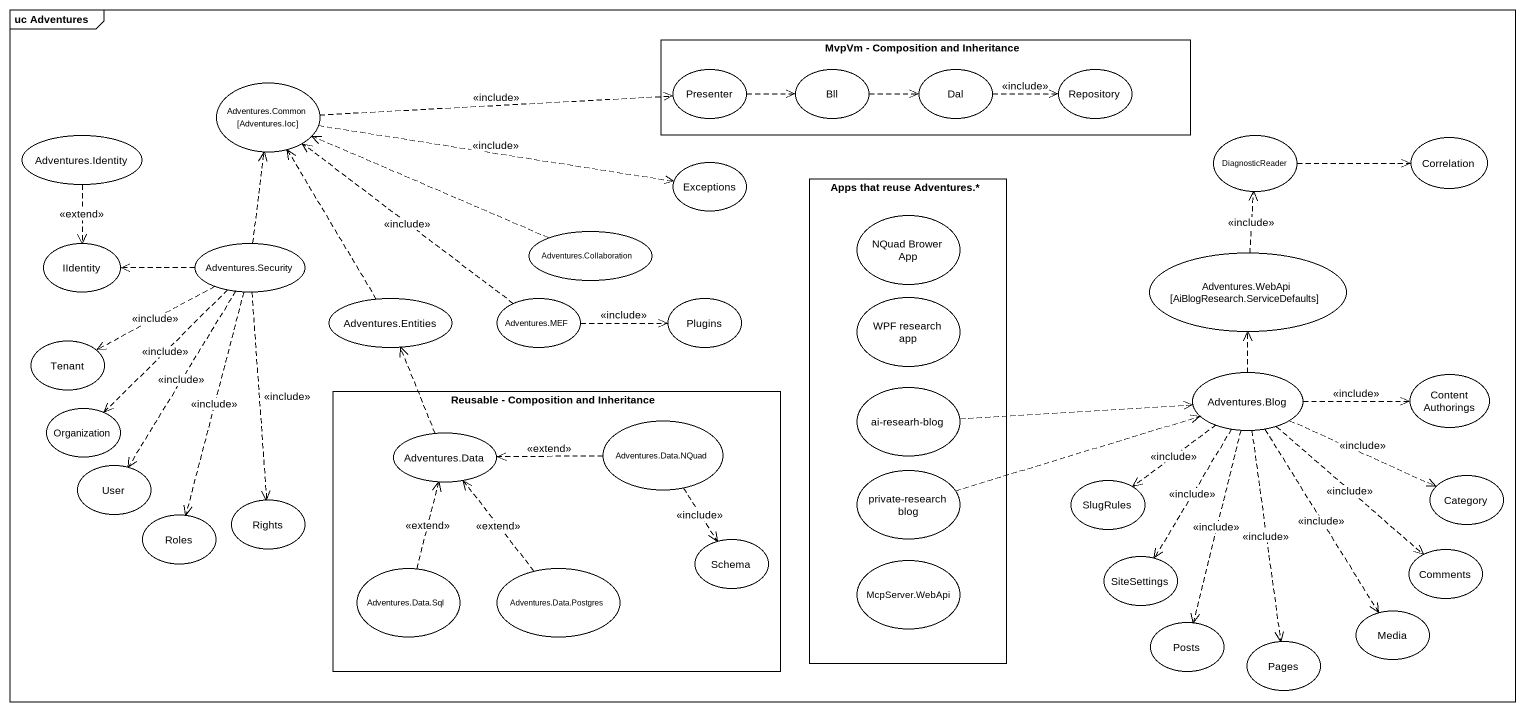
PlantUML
@startuml
mainframe uc Adventures
rectangle "MvpVm - Composition and Inheritance" as MvpVm_Composition_and {
  usecase Presenter
  usecase Bll
  usecase Dal
  usecase Repository
}
usecase "Adventures.Common [Adventures.Ioc]" as Adventures_Common
usecase "Adventures.Identity" as Adventures_Identity
usecase DiagnosticReader
usecase Correlation
usecase Exceptions
rectangle "Apps that reuse Adventures.*" as Apps_that_reuse_Adventures {
  usecase "NQuad Brower App" as NQuad_Brower_App
  usecase "WPF research app" as WPF_research_app
  usecase "ai-researh-blog" as ai_researh_blog
  usecase "private-research blog" as private_research_blog
  usecase "McpServer.WebApi" as McpServer_WebApi
}
usecase IIdentity
usecase "Adventures.Security" as Adventures_Security
usecase "Adventures.Collaboration" as Adventures_Collaboration
usecase "Adventures.WebApi [AiBlogResearch.ServiceDefaults]" as Adventures_WebApi
usecase "Adventures.Entities" as Adventures_Entities
usecase "Adventures.MEF" as Adventures_MEF
usecase Plugins
usecase Tenant
rectangle "Reusable - Composition and Inheritance" as Reusable_Composition_and {
  usecase "Adventures.Data" as Adventures_Data
  usecase "Adventures.Data.NQuad" as Adventures_Data_NQuad
  usecase Schema
  usecase "Adventures.Data.Sql" as Adventures_Data_Sql
  usecase "Adventures.Data.Postgres" as Adventures_Data_Postgres
}
usecase "Adventures.Blog" as Adventures_Blog
usecase ContentAuthorings
usecase Organization
usecase User
usecase SlugRules
usecase Category
usecase Roles
usecase Rights
usecase SiteSettings
usecase Comments
usecase Posts
usecase Media
usecase Pages
Adventures_Common .right.> Presenter : <<include>>
Adventures_Common .right.> Exceptions : <<include>>
Presenter .right.> Bll
Bll .right.> Dal
Dal .right.> Repository : <<include>>
Adventures_Identity ..> IIdentity : <<extend>>
DiagnosticReader .right.> Correlation
Adventures_Security .up.> Adventures_Common
Adventures_Security .left.> IIdentity
Adventures_Security .left.> Tenant : <<include>>
Adventures_Security ..> Organization : <<include>>
Adventures_Security ..> User : <<include>>
Adventures_Security ..> Roles : <<include>>
Adventures_Security ..> Rights : <<include>>
Adventures_Collaboration .left.> Adventures_Common
Adventures_WebApi .up.> DiagnosticReader : <<include>>
Adventures_Entities .up.> Adventures_Common
Adventures_MEF .up.> Adventures_Common : <<include>>
Adventures_MEF .right.> Plugins : <<include>>
ai_researh_blog .right.> Adventures_Blog
Adventures_Blog .up.> Adventures_WebApi
Adventures_Blog .right.> ContentAuthorings : <<include>>
Adventures_Blog ..> SlugRules : <<include>>
Adventures_Blog .right.> Category : <<include>>
Adventures_Blog ..> SiteSettings : <<include>>
Adventures_Blog ..> Comments : <<include>>
Adventures_Blog ..> Posts : <<include>>
Adventures_Blog ..> Media : <<include>>
Adventures_Blog ..> Pages : <<include>>
Adventures_Data .up.> Adventures_Entities
Adventures_Data_NQuad .left.> Adventures_Data : <<extend>>
Adventures_Data_NQuad ..> Schema : <<include>>
private_research_blog .right.> Adventures_Blog
Adventures_Data_Sql .up.> Adventures_Data : <<extend>>
Adventures_Data_Postgres .up.> Adventures_Data : <<extend>>
@enduml
